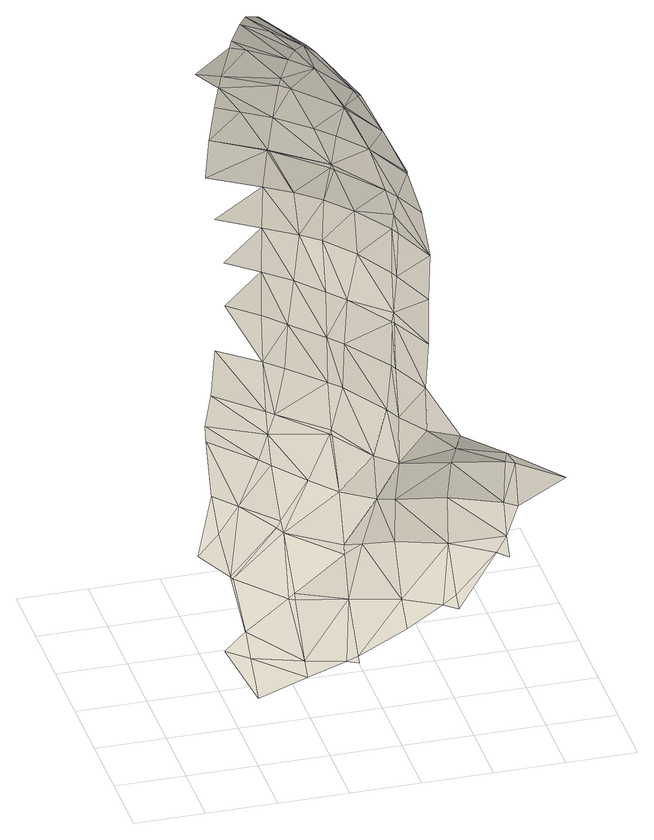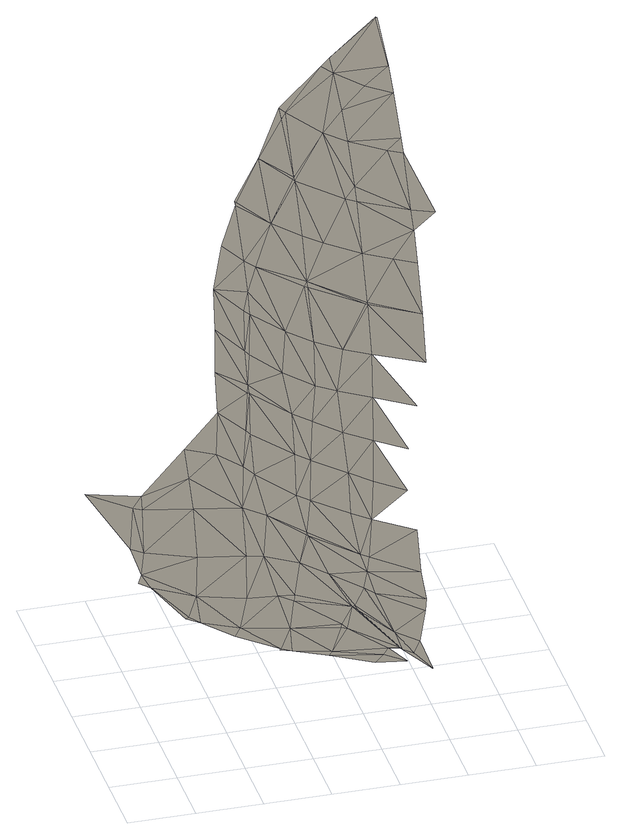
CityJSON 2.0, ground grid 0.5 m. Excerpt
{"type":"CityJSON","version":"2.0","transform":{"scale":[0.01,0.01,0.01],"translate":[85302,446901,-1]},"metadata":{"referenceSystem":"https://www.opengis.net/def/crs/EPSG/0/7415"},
"CityObjects":{
"otherconstruction1":{"type":"OtherConstruction","attributes":{"class":"art","conditionOfConstruction":"I wish it was really there, would be cool, no?"},"geometry":[{"type":"MultiSurface","lod":"2.3","boundaries":[[[0,1,2]],[[3,4,5]],[[2,1,6]],[[5,4,7]],[[8,1,0]],[[9,3,5]],[[1,10,6]],[[11,12,6]],[[13,14,7]],[[15,5,7]],[[13,16,14]],[[17,18,19]],[[16,20,21]],[[1,8,10]],[[7,14,22]],[[23,17,24]],[[18,25,19]],[[10,11,6]],[[5,15,9]],[[23,18,17]],[[21,20,26]],[[27,24,12]],[[11,28,12]],[[22,15,7]],[[29,14,16]],[[16,21,30]],[[27,23,24]],[[28,27,12]],[[10,28,11]],[[31,32,25]],[[33,10,8]],[[21,26,30]],[[23,34,18]],[[22,14,35]],[[18,36,25]],[[31,37,32]],[[29,16,30]],[[22,38,15]],[[26,39,30]],[[14,29,35]],[[38,22,40]],[[9,15,41]],[[27,34,23]],[[40,22,35]],[[42,31,25]],[[43,39,44]],[[45,28,10]],[[34,36,18]],[[33,46,10]],[[30,39,43]],[[47,48,37]],[[36,42,25]],[[31,49,37]],[[50,44,51]],[[52,29,30]],[[45,27,28]],[[15,38,53]],[[35,29,52]],[[54,51,55]],[[46,45,10]],[[45,34,27]],[[52,30,56]],[[38,40,53]],[[50,43,44]],[[30,43,56]],[[49,47,37]],[[57,46,33]],[[42,49,31]],[[41,15,53]],[[58,36,34]],[[59,48,47]],[[45,58,34]],[[60,40,35]],[[50,51,54]],[[42,36,58]],[[61,35,52]],[[55,62,54]],[[56,43,50]],[[59,63,64]],[[52,56,61]],[[65,66,63]],[[67,68,62]],[[68,67,65]],[[69,47,49]],[[70,41,71]],[[53,40,60]],[[45,72,58]],[[57,73,46]],[[61,56,50]],[[58,74,42]],[[50,54,75]],[[76,45,46]],[[71,41,53]],[[54,62,75]],[[61,77,35]],[[35,78,60]],[[46,73,76]],[[79,47,69]],[[80,49,42]],[[75,62,81]],[[77,78,35]],[[45,76,72]],[[59,47,79]],[[62,68,82]],[[68,65,82]],[[72,74,58]],[[80,69,49]],[[83,73,57]],[[65,63,84]],[[85,50,75]],[[82,81,62]],[[63,59,86]],[[85,61,50]],[[74,80,42]],[[82,65,84]],[[83,76,73]],[[87,72,76]],[[86,59,79]],[[88,79,69]],[[75,81,89]],[[84,63,86]],[[90,74,72]],[[80,88,69]],[[87,76,83]],[[77,61,85]],[[91,53,60]],[[92,85,75]],[[89,81,82]],[[60,78,91]],[[92,75,89]],[[53,93,71]],[[90,80,74]],[[94,82,84]],[[95,72,87]],[[85,96,77]],[[90,72,95]],[[95,87,83]],[[82,94,89]],[[97,84,86]],[[78,77,98]],[[99,86,79]],[[96,85,92]],[[99,79,88]],[[84,97,94]],[[100,88,80]],[[95,80,90]],[[77,96,101]],[[98,91,78]],[[91,93,53]],[[99,88,100]],[[86,102,97]],[[101,96,92]],[[102,86,99]],[[92,89,103]],[[71,93,104]],[[89,94,103]],[[101,98,77]],[[83,105,95]],[[101,92,103]],[[94,97,106]],[[107,100,80]],[[103,94,108]],[[97,102,106]],[[109,105,83]],[[106,108,94]],[[100,110,99]],[[95,107,80]],[[102,99,110]],[[105,111,95]],[[103,108,112]],[[106,102,113]],[[112,101,103]],[[107,110,100]],[[114,91,98]],[[109,111,105]],[[110,113,102]],[[115,98,101]],[[111,116,95]],[[91,114,93]],[[108,106,117]],[[116,107,95]],[[115,101,112]],[[112,108,118]],[[119,106,113]],[[120,98,115]],[[117,118,108]],[[121,116,111]],[[98,120,114]],[[112,122,115]],[[119,117,106]],[[107,123,110]],[[124,113,110]],[[122,112,118]],[[116,123,107]],[[118,125,122]],[[123,124,110]],[[125,118,117]],[[119,113,126]],[[127,115,122]],[[122,125,128]],[[126,113,124]],[[117,129,125]],[[104,93,130]],[[129,117,119]],[[125,129,128]],[[121,131,116]],[[131,123,116]],[[128,127,122]],[[119,126,132]],[[133,124,123]],[[134,129,119]],[[126,124,132]],[[132,124,133]],[[128,129,134]],[[135,119,132]],[[131,133,123]],[[135,134,119]],[[132,133,131]],[[131,135,132]],[[136,120,115]],[[93,114,137]],[[127,138,115]],[[139,127,128]],[[137,114,120]],[[130,93,137]],[[138,136,115]],[[139,138,127]],[[140,120,136]],[[120,140,137]],[[141,130,142]],[[142,130,137]],[[141,142,143]],[[144,138,139]],[[142,137,143]],[[145,136,138]],[[146,140,136]],[[147,137,140]],[[147,143,137]],[[138,144,145]],[[136,145,146]],[[147,140,146]],[[148,143,147]],[[149,145,144]],[[146,145,149]],[[147,146,150]],[[149,150,146]],[[151,149,144]],[[150,149,151]]]}]}
},
"vertices":[
[73,83,550],[73,84,550],[72,84,550],[73,84,16],[59,118,35],[73,105,35],[73,118,530],[73,118,48],[107,84,522],[107,84,27],[107,95,516],[90,118,516],[73,132,516],[73,153,68],[74,153,69],[107,92,35],[73,156,69],[73,159,482],[73,180,447],[57,187,447],[59,187,69],[73,187,84],[103,118,69],[83,153,482],[73,153,491],[73,187,434],[73,204,104],[107,134,482],[107,118,499],[104,153,104],[87,187,104],[88,187,413],[73,197,413],[113,84,516],[107,153,456],[107,146,104],[107,159,447],[73,211,379],[107,116,69],[73,219,138],[107,118,73],[134,84,35],[107,174,413],[101,187,138],[73,221,149],[121,118,482],[139,84,482],[107,188,379],[73,220,344],[107,187,380],[107,187,157],[77,221,172],[107,153,109],[142,108,69],[107,192,172],[80,221,207],[107,178,138],[142,77,482],[114,153,447],[107,199,344],[142,118,98],[126,153,138],[107,199,207],[107,202,310],[80,221,310],[107,203,275],[86,221,275],[87,221,241],[107,203,241],[108,187,379],[142,80,35],[142,84,38],[142,120,447],[142,84,477],[130,153,413],[112,187,172],[142,118,449],[142,133,138],[142,120,104],[125,187,344],[142,153,383],[119,187,207],[121,187,241],[159,84,447],[125,187,275],[141,153,172],[129,187,310],[143,118,447],[142,155,379],[142,162,207],[142,140,413],[154,118,104],[142,153,175],[176,98,69],[142,164,241],[159,118,413],[142,151,172],[142,167,275],[164,118,138],[142,172,344],[144,153,379],[162,118,172],[142,176,310],[150,153,207],[176,84,54],[175,84,413],[153,153,275],[170,118,379],[151,153,241],[176,82,413],[158,153,344],[176,84,411],[171,118,207],[160,153,310],[176,116,104],[176,104,172],[176,108,379],[175,118,275],[174,118,241],[176,118,282],[176,114,138],[186,84,379],[176,106,207],[176,118,359],[176,124,344],[176,113,241],[176,123,310],[190,84,207],[189,84,241],[176,117,275],[201,84,69],[192,84,344],[178,118,310],[179,118,344],[191,84,275],[191,84,310],[210,96,172],[210,104,104],[210,84,190],[210,72,207],[210,107,138],[210,76,69],[210,84,75],[238,84,104],[245,84,181],[245,88,172],[245,91,138],[245,84,116],[245,76,104],[251,84,172],[253,84,138],[279,57,172]
]}
